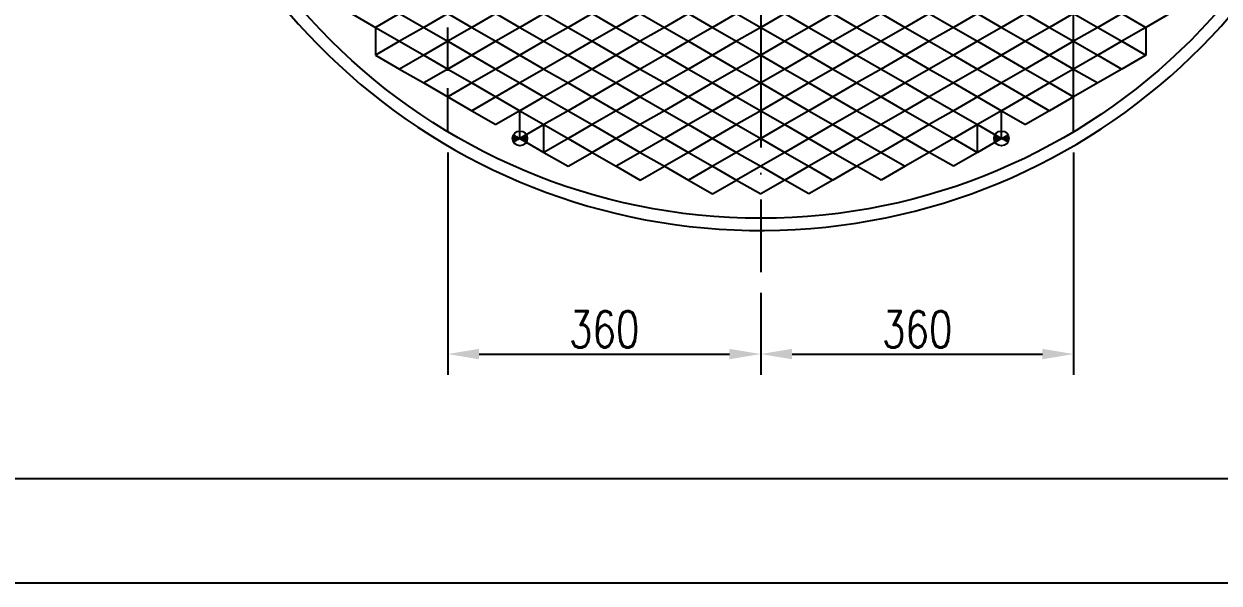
# Model space of a CAD drawing. Extents: x -11958 to 3251, y -1845 to 8235.
# Drawn here: x -10905 to -9529, y -1845 to -1200 of the extents above; entities that cross this region are included whole.
import ezdxf

# ---------------------------------------------------------------- set-up
doc = ezdxf.new("R2010")
doc.units = 0
doc.header["$LTSCALE"] = 10
for name, pattern in [('CONTINOUS', [0]), ('DASHDOT-M', [36, 30, -3, 0, -3]), ('DASHDOT-S', [14, 10, -2, 0, -2]), ('HIDDEN-M', [7, 5, -2])]:
    doc.linetypes.add(name, pattern=pattern)
doc.layers.get('0').update_dxf_attribs({"linetype": 'CONTINUOUS'})
for name, color, linetype in [('CDR_DIM', 7, 'CONTINUOUS'), ('CDR_DWG1', 4, 'CONTINUOUS'), ('CDR_DWG3', 1, 'DASHDOT-M'), ('CDR_DWG5', 6, 'HIDDEN-M')]:
    doc.layers.add(name, color=color, linetype=linetype)
doc.styles.add('HZ', font='ROMANS.shx', dxfattribs={"width": 0.75, "height": 35, "bigfont": 'HZ.shx'})

msp = doc.modelspace()

# ---------------------------------------------------------------- hatches: boundary and pattern name
h = msp.add_hatch()
h.set_pattern_fill('ANSI37', color=256, scale=0.1, style=0)
h.set_pattern_definition([(45, (-12758.32597, -2916.7073), (-0.224506403, 0.224506403), []), (135, (-12758.32597, -2916.7073), (-0.224506403, -0.224506403), [])])
h.paths.add_polyline_path([(-10341, -1328.1, 0.131652), (-10342.2, -1332.3, 0.131652), (-10341, -1336.6), (-10333.7, -1332.3)])
h = msp.add_hatch()
h.set_pattern_fill('ANSI37', color=256, scale=0.1, style=0)
h.set_pattern_definition([(135, (-7909.00557, -2916.7073), (0.224506403, 0.224506403), []), (45, (-7909.00557, -2916.7073), (0.224506403, -0.224506403), [])])
h.paths.add_polyline_path([(-10326.3, -1328.1, -0.131652), (-10325.2, -1332.3, -0.131652), (-10326.3, -1336.6), (-10333.7, -1332.3)])
h = msp.add_hatch()
h.set_pattern_fill('ANSI37', color=256, scale=0.1, style=0)
h.set_pattern_definition([(45, (-12204.0697, -2916.7073), (-0.224506403, 0.224506403), []), (135, (-12204.0697, -2916.7073), (-0.224506403, -0.224506403), [])])
h.paths.add_polyline_path([(-9786.8, -1328.1, 0.131652), (-9787.9, -1332.3, 0.131652), (-9786.8, -1336.6), (-9779.4, -1332.3)])
h = msp.add_hatch()
h.set_pattern_fill('ANSI37', color=256, scale=0.1, style=0)
h.set_pattern_definition([(135, (-7354.7493, -2916.7073), (0.224506403, 0.224506403), []), (45, (-7354.7493, -2916.7073), (0.224506403, -0.224506403), [])])
h.paths.add_polyline_path([(-9772, -1328.1, -0.131652), (-9770.9, -1332.3, -0.131652), (-9772, -1336.6), (-9779.4, -1332.3)])

# ---------------------------------------------------------------- linework, layer by layer
msp.add_lwpolyline([(-11957.7, -1844.6), (-11957.7, 8235.4), (-4829.7, 8235.4), (-4829.7, -1844.6)], close=True)
at = {"layer": 'CDR_DIM', "color": 7, "linetype": 'CONTINOUS'}
for p, q in [((-10416.8, -1348.5), (-10416.8, -1604.7)), ((-9696.3, -1348.5), (-9696.3, -1604.7)), ((-10056.5, -1510.3), (-10056.5, -1604.7)), ((-10056.5, -1510.3), (-10056.5, -1604.7)), ((-10380.8, -1580.7), (-10092.5, -1580.7)), ((-10020.5, -1580.7), (-9732.3, -1580.7))]:
    msp.add_line(p, q, dxfattribs=at)
for points in [[(-10380.8, -1574.7), (-10380.8, -1586.7), (-10416.8, -1580.7)], [(-10092.5, -1574.7), (-10092.5, -1586.7), (-10056.5, -1580.7)], [(-10020.5, -1574.7), (-10020.5, -1586.7), (-10056.5, -1580.7)], [(-9732.3, -1574.7), (-9732.3, -1586.7), (-9696.3, -1580.7)]]:
    msp.add_solid(points, dxfattribs=at)
at = {"layer": 'CDR_DWG1'}
for p, q in [((-9696.3, -1324.5), (-9696.3, -124.1)), ((-10527.7, -1188.3), (-10499.9, -1204.3)), ((-9585.4, -1188.3), (-9613.1, -1204.3)), ((-10499.9, -1204.3), (-10499.9, -1236.3)), ((-10499.9, -1204.3), (-10499.9, -1204.3)), ((-9613.1, -1204.3), (-9613.1, -1236.3)), ((-9613.1, -1204.3), (-9613.1, -1204.3)), ((-10499.9, -1236.3), (-10472.2, -1252.3)), ((-9613.1, -1236.3), (-9640.8, -1252.3)), ((-10472.2, -1252.3), (-10444.5, -1268.3)), ((-9640.8, -1252.3), (-9668.6, -1268.3)), ((-10444.5, -1268.3), (-10416.8, -1284.3)), ((-9668.6, -1268.3), (-9696.3, -1284.3)), ((-10416.8, -1284.3), (-10389.1, -1300.3)), ((-9696.3, -1284.3), (-9724, -1300.3)), ((-10389.1, -1300.3), (-10361.4, -1316.3)), ((-10333.7, -1300.3), (-10361.4, -1316.3)), ((-10333.7, -1300.3), (-10306, -1316.3)), ((-9779.4, -1300.3), (-9807.1, -1316.3)), ((-9779.4, -1300.3), (-9751.7, -1316.3)), ((-9724, -1300.3), (-9751.7, -1316.3)), ((-10306, -1348.3), (-10306, -1316.3)), ((-9807.1, -1348.3), (-9807.1, -1316.3)), ((-10306, -1348.3), (-10278.2, -1364.3)), ((-10278.2, -1364.3), (-10250.5, -1348.3)), ((-10250.5, -1348.3), (-10222.8, -1364.3)), ((-9862.5, -1348.3), (-9890.3, -1364.3)), ((-9834.8, -1364.3), (-9862.5, -1348.3)), ((-9807.1, -1348.3), (-9834.8, -1364.3)), ((-10222.8, -1364.3), (-10195.1, -1380.3)), ((-10195.1, -1380.3), (-10167.4, -1364.3)), ((-10167.4, -1364.3), (-10139.7, -1380.3)), ((-9945.7, -1364.3), (-9973.4, -1380.3)), ((-9918, -1380.3), (-9945.7, -1364.3)), ((-9890.3, -1364.3), (-9918, -1380.3)), ((-10139.7, -1380.3), (-10112, -1396.3)), ((-10112, -1396.3), (-10084.3, -1380.3)), ((-10084.3, -1380.3), (-10056.5, -1396.3)), ((-10028.8, -1380.3), (-10056.5, -1396.3)), ((-10001.1, -1396.3), (-10028.8, -1380.3)), ((-9973.4, -1380.3), (-10001.1, -1396.3))]:
    msp.add_line(p, q, dxfattribs=at)
msp.add_lwpolyline([(-11657.7, -1724.6), (-11657.7, 8115.4), (-4949.7, 8115.4), (-4949.7, -1724.6)], close=True, dxfattribs=at)
for centre, radius in [((-10056.5, -724.3), 700), ((-10333.7, -1332.3), 8.5), ((-9779.4, -1332.3), 8.5)]:
    msp.add_circle(centre, radius, dxfattribs=at)
msp.add_arc((-10056.5, -724.3), 714, 186.3928, 173.6072, dxfattribs=at)
at = {"layer": 'CDR_DWG3', "linetype": 'DASHDOT-M'}
msp.add_line((-10056.5, 37.7), (-10056.5, -1486.3), dxfattribs=at)
at = {"layer": 'CDR_DWG3', "linetype": 'DASHDOT-S'}
for p, q in [((-10472.2, -1188.3), (-10499.9, -1204.3)), ((-10472.2, -1188.3), (-10444.5, -1204.3)), ((-10416.8, -1188.3), (-10444.5, -1204.3)), ((-10416.8, -1188.3), (-10389.1, -1204.3)), ((-10361.4, -1188.3), (-10389.1, -1204.3)), ((-10361.4, -1188.3), (-10333.7, -1204.3)), ((-10306, -1188.3), (-10333.7, -1204.3)), ((-10306, -1188.3), (-10278.2, -1204.3)), ((-10250.5, -1188.3), (-10278.2, -1204.3)), ((-10250.5, -1188.3), (-10222.8, -1204.3)), ((-10195.1, -1188.3), (-10222.8, -1204.3)), ((-10195.1, -1188.3), (-10167.4, -1204.3)), ((-10139.7, -1188.3), (-10167.4, -1204.3)), ((-10139.7, -1188.3), (-10112, -1204.3)), ((-10084.3, -1188.3), (-10112, -1204.3)), ((-10084.3, -1188.3), (-10056.5, -1204.3)), ((-10028.8, -1188.3), (-10056.5, -1204.3)), ((-10028.8, -1188.3), (-10001.1, -1204.3)), ((-9973.4, -1188.3), (-10001.1, -1204.3)), ((-9973.4, -1188.3), (-9945.7, -1204.3)), ((-9918, -1188.3), (-9945.7, -1204.3)), ((-9918, -1188.3), (-9890.3, -1204.3)), ((-9862.5, -1188.3), (-9890.3, -1204.3)), ((-9862.5, -1188.3), (-9834.8, -1204.3)), ((-9807.1, -1188.3), (-9834.8, -1204.3)), ((-9807.1, -1188.3), (-9779.4, -1204.3)), ((-9751.7, -1188.3), (-9779.4, -1204.3)), ((-9751.7, -1188.3), (-9724, -1204.3)), ((-9696.3, -1188.3), (-9724, -1204.3)), ((-9696.3, -1188.3), (-9668.6, -1204.3)), ((-9640.8, -1188.3), (-9668.6, -1204.3)), ((-9640.8, -1188.3), (-9613.1, -1204.3)), ((-10499.9, -1204.3), (-10472.2, -1220.3)), ((-10444.5, -1204.3), (-10472.2, -1220.3)), ((-10444.5, -1204.3), (-10416.8, -1220.3)), ((-10389.1, -1204.3), (-10416.8, -1220.3)), ((-10389.1, -1204.3), (-10361.4, -1220.3)), ((-10333.7, -1204.3), (-10361.4, -1220.3)), ((-10333.7, -1204.3), (-10306, -1220.3)), ((-10278.2, -1204.3), (-10306, -1220.3)), ((-10278.2, -1204.3), (-10250.5, -1220.3)), ((-10222.8, -1204.3), (-10250.5, -1220.3)), ((-10222.8, -1204.3), (-10195.1, -1220.3)), ((-10167.4, -1204.3), (-10195.1, -1220.3)), ((-10167.4, -1204.3), (-10139.7, -1220.3)), ((-10112, -1204.3), (-10139.7, -1220.3)), ((-10112, -1204.3), (-10084.3, -1220.3)), ((-10056.5, -1204.3), (-10084.3, -1220.3)), ((-10056.5, -1204.3), (-10028.8, -1220.3)), ((-10001.1, -1204.3), (-10028.8, -1220.3)), ((-10001.1, -1204.3), (-9973.4, -1220.3)), ((-9945.7, -1204.3), (-9973.4, -1220.3)), ((-9945.7, -1204.3), (-9918, -1220.3)), ((-9890.3, -1204.3), (-9918, -1220.3)), ((-9890.3, -1204.3), (-9862.5, -1220.3)), ((-9834.8, -1204.3), (-9862.5, -1220.3)), ((-9834.8, -1204.3), (-9807.1, -1220.3)), ((-9779.4, -1204.3), (-9807.1, -1220.3)), ((-9779.4, -1204.3), (-9751.7, -1220.3)), ((-9724, -1204.3), (-9751.7, -1220.3)), ((-9724, -1204.3), (-9696.3, -1220.3)), ((-9668.6, -1204.3), (-9696.3, -1220.3)), ((-9668.6, -1204.3), (-9640.8, -1220.3)), ((-9613.1, -1204.3), (-9640.8, -1220.3)), ((-10472.2, -1220.3), (-10499.9, -1236.3)), ((-10472.2, -1220.3), (-10444.5, -1236.3)), ((-10416.8, -1220.3), (-10444.5, -1236.3)), ((-10416.8, -1220.3), (-10389.1, -1236.3)), ((-10361.4, -1220.3), (-10389.1, -1236.3)), ((-10361.4, -1220.3), (-10333.7, -1236.3)), ((-10306, -1220.3), (-10333.7, -1236.3)), ((-10306, -1220.3), (-10278.2, -1236.3)), ((-10250.5, -1220.3), (-10278.2, -1236.3)), ((-10250.5, -1220.3), (-10222.8, -1236.3)), ((-10195.1, -1220.3), (-10222.8, -1236.3)), ((-10195.1, -1220.3), (-10167.4, -1236.3)), ((-10139.7, -1220.3), (-10167.4, -1236.3)), ((-10139.7, -1220.3), (-10112, -1236.3)), ((-10084.3, -1220.3), (-10112, -1236.3)), ((-10084.3, -1220.3), (-10056.5, -1236.3)), ((-10028.8, -1220.3), (-10056.5, -1236.3)), ((-10028.8, -1220.3), (-10001.1, -1236.3)), ((-9973.4, -1220.3), (-10001.1, -1236.3)), ((-9973.4, -1220.3), (-9945.7, -1236.3)), ((-9918, -1220.3), (-9945.7, -1236.3)), ((-9918, -1220.3), (-9890.3, -1236.3)), ((-9862.5, -1220.3), (-9890.3, -1236.3)), ((-9862.5, -1220.3), (-9834.8, -1236.3)), ((-9807.1, -1220.3), (-9834.8, -1236.3)), ((-9807.1, -1220.3), (-9779.4, -1236.3)), ((-9751.7, -1220.3), (-9779.4, -1236.3)), ((-9751.7, -1220.3), (-9724, -1236.3)), ((-9696.3, -1220.3), (-9724, -1236.3)), ((-9696.3, -1220.3), (-9668.6, -1236.3)), ((-9640.8, -1220.3), (-9668.6, -1236.3)), ((-9640.8, -1220.3), (-9613.1, -1236.3)), ((-10444.5, -1236.3), (-10472.2, -1252.3)), ((-10444.5, -1236.3), (-10416.8, -1252.3)), ((-10389.1, -1236.3), (-10416.8, -1252.3)), ((-10389.1, -1236.3), (-10361.4, -1252.3)), ((-10333.7, -1236.3), (-10361.4, -1252.3)), ((-10333.7, -1236.3), (-10306, -1252.3)), ((-10278.2, -1236.3), (-10306, -1252.3)), ((-10278.2, -1236.3), (-10250.5, -1252.3)), ((-10222.8, -1236.3), (-10250.5, -1252.3)), ((-10222.8, -1236.3), (-10195.1, -1252.3)), ((-10167.4, -1236.3), (-10195.1, -1252.3)), ((-10167.4, -1236.3), (-10139.7, -1252.3)), ((-10112, -1236.3), (-10139.7, -1252.3)), ((-10112, -1236.3), (-10084.3, -1252.3)), ((-10056.5, -1236.3), (-10084.3, -1252.3)), ((-10056.5, -1236.3), (-10028.8, -1252.3)), ((-10001.1, -1236.3), (-10028.8, -1252.3)), ((-10001.1, -1236.3), (-9973.4, -1252.3)), ((-9945.7, -1236.3), (-9973.4, -1252.3)), ((-9945.7, -1236.3), (-9918, -1252.3)), ((-9890.3, -1236.3), (-9918, -1252.3)), ((-9890.3, -1236.3), (-9862.5, -1252.3)), ((-9834.8, -1236.3), (-9862.5, -1252.3)), ((-9834.8, -1236.3), (-9807.1, -1252.3)), ((-9779.4, -1236.3), (-9807.1, -1252.3)), ((-9779.4, -1236.3), (-9751.7, -1252.3)), ((-9724, -1236.3), (-9751.7, -1252.3)), ((-9724, -1236.3), (-9696.3, -1252.3)), ((-9668.6, -1236.3), (-9696.3, -1252.3)), ((-9668.6, -1236.3), (-9640.8, -1252.3)), ((-10416.8, -1252.3), (-10444.5, -1268.3)), ((-10416.8, -1252.3), (-10389.1, -1268.3)), ((-10361.4, -1252.3), (-10389.1, -1268.3)), ((-10361.4, -1252.3), (-10333.7, -1268.3)), ((-10306, -1252.3), (-10333.7, -1268.3)), ((-10306, -1252.3), (-10278.2, -1268.3)), ((-10250.5, -1252.3), (-10278.2, -1268.3)), ((-10250.5, -1252.3), (-10222.8, -1268.3)), ((-10195.1, -1252.3), (-10222.8, -1268.3)), ((-10195.1, -1252.3), (-10167.4, -1268.3)), ((-10139.7, -1252.3), (-10167.4, -1268.3)), ((-10139.7, -1252.3), (-10112, -1268.3)), ((-10084.3, -1252.3), (-10112, -1268.3)), ((-10084.3, -1252.3), (-10056.5, -1268.3)), ((-10028.8, -1252.3), (-10056.5, -1268.3)), ((-10028.8, -1252.3), (-10001.1, -1268.3)), ((-9973.4, -1252.3), (-10001.1, -1268.3)), ((-9973.4, -1252.3), (-9945.7, -1268.3)), ((-9918, -1252.3), (-9945.7, -1268.3)), ((-9918, -1252.3), (-9890.3, -1268.3)), ((-9862.5, -1252.3), (-9890.3, -1268.3)), ((-9862.5, -1252.3), (-9834.8, -1268.3)), ((-9807.1, -1252.3), (-9834.8, -1268.3)), ((-9807.1, -1252.3), (-9779.4, -1268.3)), ((-9751.7, -1252.3), (-9779.4, -1268.3)), ((-9751.7, -1252.3), (-9724, -1268.3)), ((-9696.3, -1252.3), (-9724, -1268.3)), ((-9696.3, -1252.3), (-9668.6, -1268.3)), ((-10389.1, -1268.3), (-10416.8, -1284.3)), ((-10389.1, -1268.3), (-10361.4, -1284.3)), ((-10333.7, -1268.3), (-10361.4, -1284.3)), ((-10333.7, -1268.3), (-10306, -1284.3)), ((-10278.2, -1268.3), (-10306, -1284.3)), ((-10278.2, -1268.3), (-10250.5, -1284.3)), ((-10222.8, -1268.3), (-10250.5, -1284.3)), ((-10222.8, -1268.3), (-10195.1, -1284.3)), ((-10167.4, -1268.3), (-10195.1, -1284.3)), ((-10167.4, -1268.3), (-10139.7, -1284.3)), ((-10112, -1268.3), (-10139.7, -1284.3)), ((-10112, -1268.3), (-10084.3, -1284.3)), ((-10056.5, -1268.3), (-10084.3, -1284.3)), ((-10056.5, -1268.3), (-10028.8, -1284.3)), ((-10001.1, -1268.3), (-10028.8, -1284.3)), ((-10001.1, -1268.3), (-9973.4, -1284.3)), ((-9945.7, -1268.3), (-9973.4, -1284.3)), ((-9945.7, -1268.3), (-9918, -1284.3)), ((-9890.3, -1268.3), (-9918, -1284.3)), ((-9890.3, -1268.3), (-9862.5, -1284.3)), ((-9834.8, -1268.3), (-9862.5, -1284.3)), ((-9834.8, -1268.3), (-9807.1, -1284.3)), ((-9779.4, -1268.3), (-9807.1, -1284.3)), ((-9779.4, -1268.3), (-9751.7, -1284.3)), ((-9724, -1268.3), (-9751.7, -1284.3)), ((-9724, -1268.3), (-9696.3, -1284.3)), ((-10361.4, -1284.3), (-10389.1, -1300.3)), ((-10361.4, -1284.3), (-10333.7, -1300.3)), ((-10306, -1284.3), (-10333.7, -1300.3)), ((-10306, -1284.3), (-10278.2, -1300.3)), ((-10250.5, -1284.3), (-10278.2, -1300.3)), ((-10250.5, -1284.3), (-10222.8, -1300.3)), ((-10195.1, -1284.3), (-10222.8, -1300.3)), ((-10195.1, -1284.3), (-10167.4, -1300.3)), ((-10139.7, -1284.3), (-10167.4, -1300.3)), ((-10139.7, -1284.3), (-10112, -1300.3)), ((-10084.3, -1284.3), (-10112, -1300.3)), ((-10084.3, -1284.3), (-10056.5, -1300.3)), ((-10028.8, -1284.3), (-10056.5, -1300.3)), ((-10028.8, -1284.3), (-10001.1, -1300.3)), ((-9973.4, -1284.3), (-10001.1, -1300.3)), ((-9973.4, -1284.3), (-9945.7, -1300.3)), ((-9918, -1284.3), (-9945.7, -1300.3)), ((-9918, -1284.3), (-9890.3, -1300.3)), ((-9862.5, -1284.3), (-9890.3, -1300.3)), ((-9862.5, -1284.3), (-9834.8, -1300.3)), ((-9807.1, -1284.3), (-9834.8, -1300.3)), ((-9807.1, -1284.3), (-9779.4, -1300.3)), ((-9751.7, -1284.3), (-9779.4, -1300.3)), ((-9751.7, -1284.3), (-9724, -1300.3)), ((-10333.7, -1332.3), (-10333.7, -1300.3)), ((-10278.2, -1300.3), (-10306, -1316.3)), ((-10278.2, -1300.3), (-10250.5, -1316.3)), ((-10222.8, -1300.3), (-10250.5, -1316.3)), ((-10222.8, -1300.3), (-10195.1, -1316.3)), ((-10167.4, -1300.3), (-10195.1, -1316.3)), ((-10167.4, -1300.3), (-10139.7, -1316.3)), ((-10112, -1300.3), (-10139.7, -1316.3)), ((-10112, -1300.3), (-10084.3, -1316.3)), ((-10056.5, -1300.3), (-10084.3, -1316.3)), ((-10056.5, -1300.3), (-10028.8, -1316.3)), ((-10001.1, -1300.3), (-10028.8, -1316.3)), ((-10001.1, -1300.3), (-9973.4, -1316.3)), ((-9945.7, -1300.3), (-9973.4, -1316.3)), ((-9945.7, -1300.3), (-9918, -1316.3)), ((-9890.3, -1300.3), (-9918, -1316.3)), ((-9890.3, -1300.3), (-9862.5, -1316.3)), ((-9834.8, -1300.3), (-9862.5, -1316.3)), ((-9834.8, -1300.3), (-9807.1, -1316.3)), ((-9779.4, -1332.3), (-9779.4, -1300.3)), ((-10306, -1316.3), (-10333.7, -1332.3)), ((-10306, -1316.3), (-10278.2, -1332.3)), ((-10250.5, -1316.3), (-10278.2, -1332.3)), ((-10250.5, -1316.3), (-10222.8, -1332.3)), ((-10195.1, -1316.3), (-10222.8, -1332.3)), ((-10195.1, -1316.3), (-10167.4, -1332.3)), ((-10139.7, -1316.3), (-10167.4, -1332.3)), ((-10139.7, -1316.3), (-10112, -1332.3)), ((-10084.3, -1316.3), (-10112, -1332.3)), ((-10084.3, -1316.3), (-10056.5, -1332.3)), ((-10028.8, -1316.3), (-10056.5, -1332.3)), ((-10028.8, -1316.3), (-10001.1, -1332.3)), ((-9973.4, -1316.3), (-10001.1, -1332.3)), ((-9973.4, -1316.3), (-9945.7, -1332.3)), ((-9918, -1316.3), (-9945.7, -1332.3)), ((-9918, -1316.3), (-9890.3, -1332.3)), ((-9862.5, -1316.3), (-9890.3, -1332.3)), ((-9862.5, -1316.3), (-9834.8, -1332.3)), ((-9807.1, -1316.3), (-9834.8, -1332.3)), ((-9807.1, -1316.3), (-9779.4, -1332.3)), ((-10333.7, -1332.3), (-10306, -1348.3)), ((-10278.2, -1332.3), (-10306, -1348.3)), ((-10278.2, -1332.3), (-10250.5, -1348.3)), ((-10222.8, -1332.3), (-10250.5, -1348.3)), ((-10222.8, -1332.3), (-10195.1, -1348.3)), ((-10167.4, -1332.3), (-10195.1, -1348.3)), ((-10167.4, -1332.3), (-10139.7, -1348.3)), ((-10112, -1332.3), (-10139.7, -1348.3)), ((-10112, -1332.3), (-10084.3, -1348.3)), ((-10056.5, -1332.3), (-10084.3, -1348.3)), ((-10056.5, -1332.3), (-10028.8, -1348.3)), ((-10001.1, -1332.3), (-10028.8, -1348.3)), ((-10001.1, -1332.3), (-9973.4, -1348.3)), ((-9945.7, -1332.3), (-9973.4, -1348.3)), ((-9945.7, -1332.3), (-9918, -1348.3)), ((-9890.3, -1332.3), (-9918, -1348.3)), ((-9890.3, -1332.3), (-9862.5, -1348.3)), ((-9834.8, -1332.3), (-9862.5, -1348.3)), ((-9834.8, -1332.3), (-9807.1, -1348.3)), ((-9779.4, -1332.3), (-9807.1, -1348.3)), ((-10195.1, -1348.3), (-10222.8, -1364.3)), ((-10195.1, -1348.3), (-10167.4, -1364.3)), ((-10139.7, -1348.3), (-10167.4, -1364.3)), ((-10139.7, -1348.3), (-10112, -1364.3)), ((-10084.3, -1348.3), (-10112, -1364.3)), ((-10084.3, -1348.3), (-10056.5, -1364.3)), ((-10028.8, -1348.3), (-10056.5, -1364.3)), ((-10028.8, -1348.3), (-10001.1, -1364.3)), ((-9973.4, -1348.3), (-10001.1, -1364.3)), ((-9973.4, -1348.3), (-9945.7, -1364.3)), ((-9918, -1348.3), (-9945.7, -1364.3)), ((-9918, -1348.3), (-9890.3, -1364.3)), ((-10112, -1364.3), (-10139.7, -1380.3)), ((-10112, -1364.3), (-10084.3, -1380.3)), ((-10056.5, -1364.3), (-10084.3, -1380.3)), ((-10056.5, -1364.3), (-10028.8, -1380.3)), ((-10001.1, -1364.3), (-10028.8, -1380.3)), ((-10001.1, -1364.3), (-9973.4, -1380.3))]:
    msp.add_line(p, q, dxfattribs=at)
at = {"layer": 'CDR_DWG5', "linetype": 'HIDDEN-M'}
msp.add_line((-10416.8, -1324.5), (-10416.8, -124.1), dxfattribs=at)

# ---------------------------------------------------------------- texts
at = {"layer": 'CDR_DIM', "color": 7, "linetype": 'CONTINOUS', "char_height": 42, "attachment_point": 5, "style": 'HZ'}
for insert in [(-10236.7, -1552.2), (-9876.4, -1552.2)]:
    msp.add_mtext('\\A1;360', dxfattribs=dict(at, insert=insert))

doc.saveas('drawing.dxf')
